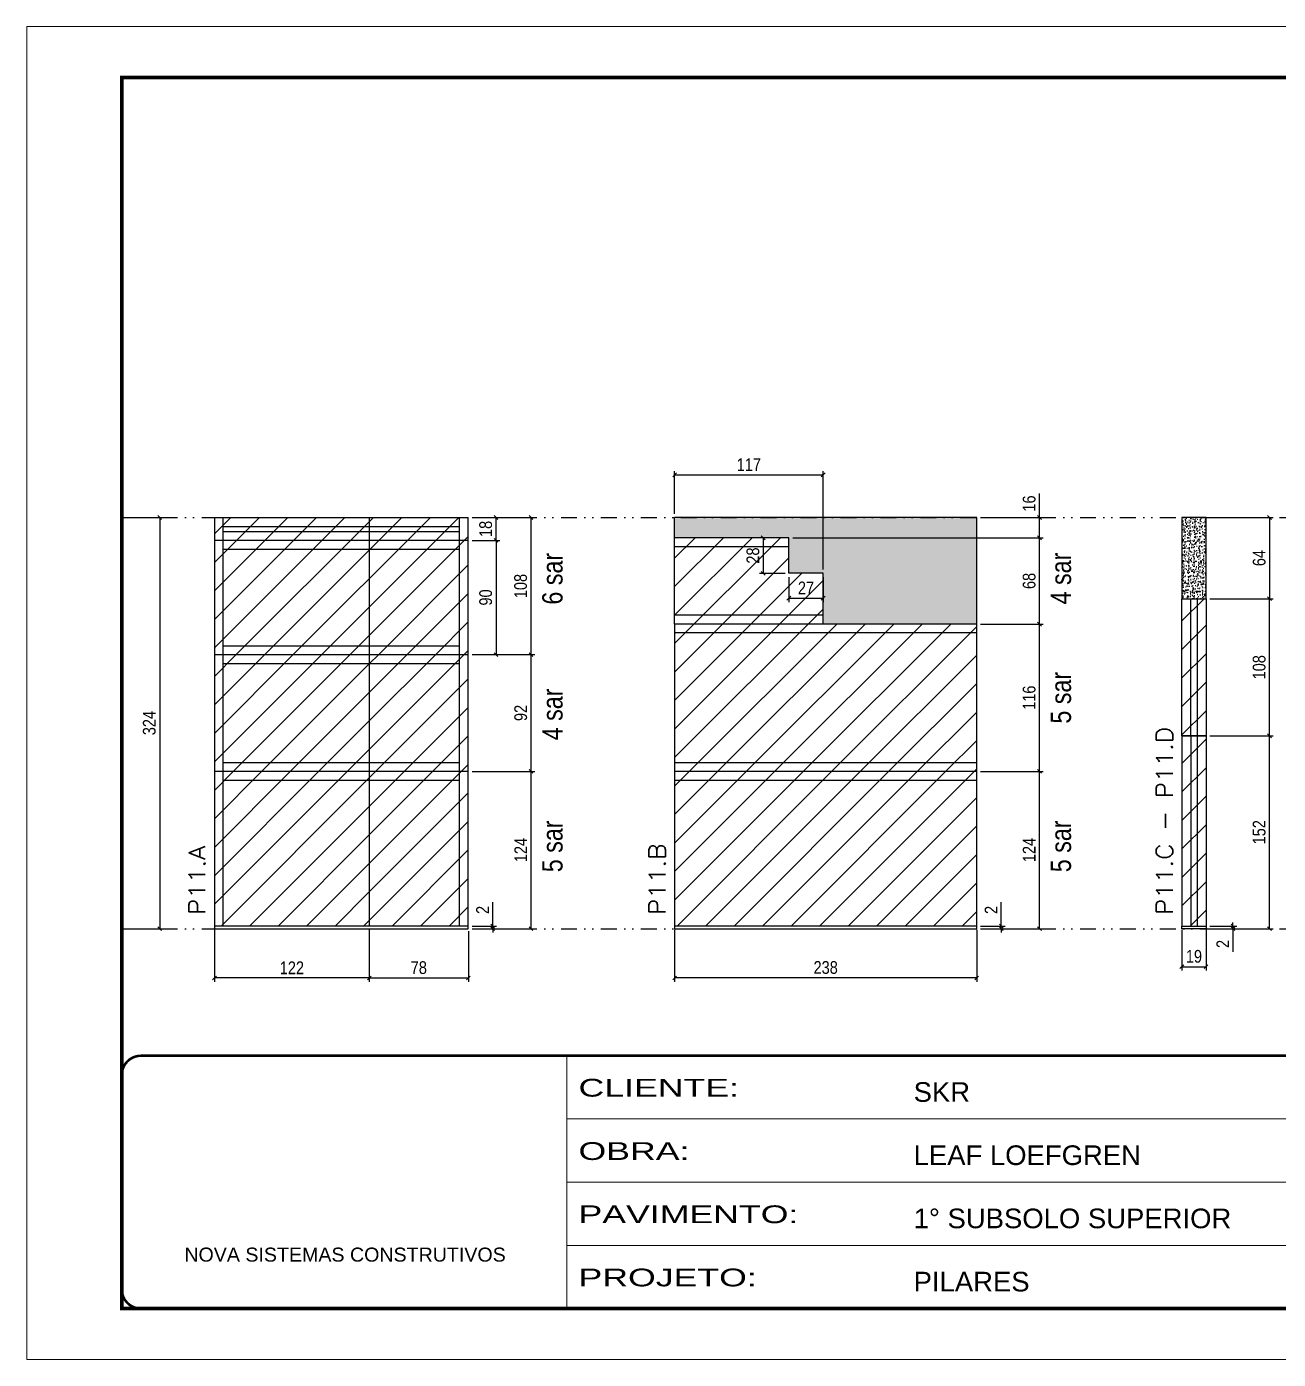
# Model space of a CAD drawing. Extents: x 14400 to 27878, y -21631 to 6985.
# Drawn here: x 19168 to 20154, y -7848 to -6798 of the extents above; entities that cross this region are included whole.
import ezdxf

# ---------------------------------------------------------------- set-up
doc = ezdxf.new("R2010")
doc.units = 0
for name, pattern in [('CONTINUO', [0]), ('DASHED', [0.75, 0.5, -0.25]), ('DIVIDE2', [0.625, 0.25, -0.125, 0, -0.125, 0, -0.125])]:
    doc.linetypes.add(name, pattern=pattern)
for name, color, linetype in [('COTA', 241, 'Continuous'), ('NOMENCLATURA', 7, 'Continuous'), ('Nível', 160, 'Continuous'), ('Painéis', 200, 'Continuous'), ('SARR_2.2x7', 40, 'Continuous')]:
    doc.layers.add(name, color=color, linetype=linetype)
for name, color, linetype, lineweight in [('Folhas', 255, 'Continuous', 9), ('Hachura', 251, 'Continuous', 9), ('SARRAFO DE PRESSAO', 251, 'DASHED', 9), ('Texto Seção', 7, 'Continuous', 15)]:
    doc.layers.add(name, color=color, linetype=linetype, lineweight=lineweight)
doc.styles.add('ARIAL', font='arial.ttf')
doc.styles.add('ARIAL_NARROW', font='ARIALN.TTF', dxfattribs={"height": 0.2})
doc.styles.add('COTA TECNICA', font='techl___.ttf', dxfattribs={"height": 10})
doc.styles.add('COTA TECNICA-50', font='techl___.ttf', dxfattribs={"height": 10})
doc.styles.add('REGUA-120', font='ROMANS.shx', dxfattribs={"height": 15})
doc.styles.add('Tecnologia', font='')
doc.styles.get('Tecnologia').set_extended_font_data('Forgotten Futurist')
doc.dimstyles.new('COTA PAINEL-50', dxfattribs={"dimtxt": 10, "dimasz": 3, "dimexe": 3, "dimexo": 3, "dimgap": 3, "dimtad": 1, "dimdec": 1, "dimzin": 12, "dimdsep": 46, "dimtxsty": 'COTA TECNICA-50', "dimblk1": 'OBLIQUE', "dimblk2": 'OBLIQUE', "dimsah": 1, "dimcen": 0.9, "dimclrd": 4, "dimclre": 4, "dimclrt": 240, "dimadec": 1, "dimazin": 3, "dimtfac": 1, "dimtdec": 1, "dimtmove": 0, "dimatfit": 3, "dimfxl": 1, "dimtolj": 1, "dimtzin": 12, "dimarcsym": 0})
doc.dimstyles.new('PAINEL', dxfattribs={"dimtxt": 10, "dimasz": 3, "dimexe": 3, "dimexo": 3, "dimgap": 3, "dimtad": 1, "dimdec": 1, "dimzin": 12, "dimdsep": 46, "dimtxsty": 'COTA TECNICA', "dimblk1": 'OBLIQUE', "dimblk2": 'OBLIQUE', "dimsah": 1, "dimcen": 0.9, "dimclrd": 4, "dimclre": 4, "dimclrt": 240, "dimadec": 1, "dimazin": 3, "dimtfac": 1, "dimtdec": 1, "dimtmove": 0, "dimatfit": 3, "dimfxl": 1, "dimtolj": 1, "dimtzin": 12, "dimarcsym": 0})

# ---------------------------------------------------------------- blocks, each defined once
blk = doc.blocks.new('9999999999')
at = {"color": 30, "linetype": 'CONTINUO'}
for p, q in [((98564.6, 34230.2), (98564.6, 34429.4)), ((98564.6, 34379.6), (99584, 34379.6)), ((98564.6, 34329.8), (99488, 34329.8)), ((98564.6, 34280), (99488, 34280))]:
    blk.add_line(p, q, dxfattribs=at)
at = {"color": 30, "linetype": 'CONTINUO', "const_width": 2}
blk.add_lwpolyline([(99584, 34230.2), (99584, 34414.4, 0.414214), (99569, 34429.4), (98229, 34429.4, 0.414214), (98214, 34414.4), (98214, 34245.2, 0.414214), (98229, 34230.2), (99584, 34230.2)], format="xyb", dxfattribs=at)
at = {"layer": 'Folhas'}
blk.add_lwpolyline([(98139, 34190.2), (99624, 34190.2), (99624, 35240.2), (98139, 35240.2)], close=True, dxfattribs=at)
at = {"layer": 'Folhas', "color": 30, "const_width": 3}
blk.add_lwpolyline([(98214, 34230.2), (99584, 34230.2), (99584, 35200.2), (98214, 35200.2)], close=True, dxfattribs=at)
at = {"color": 7, "linetype": 'Continuous', "ltscale": 5, "style": 'ARIAL'}
for s, height, p in [('SKR', 15.48, (98837.7, 34393.1)), ('LEAF LOEFGREN', 15.483, (98837.7, 34343.3)), ('1° SUBSOLO SUPERIOR', 15.483, (98837.7, 34293.5)), ('NOVA SISTEMAS CONSTRUTIVOS', 11.059, (98263.2, 34267.2)), ('PILARES', 15.48, (98837.7, 34243.7))]:
    blk.add_text(s, height=height, dxfattribs=at).set_placement(p)
at = {"layer": 'Folhas', "color": 7, "style": 'Tecnologia', "width": 1.5}
for s, p in [('CLIENTE:', (98573.7, 34397.2)), ('OBRA:', (98573.7, 34347.3)), ('PAVIMENTO:', (98573.7, 34297.5)), ('PROJETO:', (98573.7, 34247.7))]:
    blk.add_text(s, height=14, dxfattribs=at).set_placement(p)
blk = doc.blocks.new('_Oblique')
at = {"color": 0, "linetype": 'ByBlock', "lineweight": -2}
blk.add_line((-0.5, -0.5), (0.5, 0.5), dxfattribs=at)
blk = doc.blocks.new('*D1597')
at = {"layer": 'COTA', "color": 4, "lineweight": -2, "transparency": 16777216}
for p, q in [((19316.4, -7509.9), (19316.4, -7550.7)), ((19438.4, -7509.9), (19438.4, -7550.7)), ((19438.4, -7547.7), (19316.4, -7547.7))]:
    blk.add_line(p, q, dxfattribs=at)
at = {"layer": 'Defpoints', "color": 0, "transparency": 16777216}
for p in [(19316.4, -7506.9), (19438.4, -7506.9), (19316.4, -7547.7)]:
    blk.add_point(p, dxfattribs=at)
at = {"layer": 'COTA', "color": 4, "lineweight": -2, "transparency": 16777216, "xscale": 3, "yscale": 3, "zscale": 3, "rotation": 180}
blk.add_blockref('_Oblique', (19316.4, -7547.7), dxfattribs=at)
at = {"layer": 'COTA', "color": 4, "lineweight": -2, "transparency": 16777216, "xscale": 3, "yscale": 3, "zscale": 3}
blk.add_blockref('_Oblique', (19438.4, -7547.7), dxfattribs=at)
at = {"layer": 'COTA', "color": 240, "transparency": 16777216, "insert": (19377.4, -7539.7), "char_height": 10, "attachment_point": 5, "style": 'COTA TECNICA'}
blk.add_mtext('\\A1;122', dxfattribs=at)
blk = doc.blocks.new('*D1598')
at = {"layer": 'COTA', "color": 4, "lineweight": -2, "transparency": 16777216}
for p, q in [((19535.6, -7506.9), (19535.6, -7488.1)), ((19519.4, -7506.9), (19538.6, -7506.9)), ((19535.6, -7508.9), (19535.6, -7506.9)), ((19519.4, -7508.9), (19538.6, -7508.9)), ((19535.6, -7508.9), (19535.6, -7511.9))]:
    blk.add_line(p, q, dxfattribs=at)
at = {"layer": 'Defpoints', "color": 0, "transparency": 16777216}
for p in [(19516.4, -7506.9), (19516.4, -7508.9), (19535.6, -7508.9)]:
    blk.add_point(p, dxfattribs=at)
at = {"layer": 'COTA', "color": 4, "lineweight": -2, "transparency": 16777216, "xscale": 3, "yscale": 3, "zscale": 3}
for p, rotation in [((19535.6, -7506.9), 270), ((19535.6, -7508.9), 90)]:
    blk.add_blockref('_Oblique', p, dxfattribs=dict(at, rotation=rotation))
at = {"layer": 'COTA', "color": 240, "transparency": 16777216, "insert": (19527.6, -7494.1), "char_height": 10, "attachment_point": 5, "rotation": 90, "style": 'COTA TECNICA-50'}
blk.add_mtext('\\A1;2', dxfattribs=at)
blk = doc.blocks.new('*D1599')
at = {"layer": 'COTA', "color": 4, "lineweight": -2, "transparency": 16777216}
for p, q in [((19519.4, -7292.9), (19568.8, -7292.9)), ((19565.8, -7384.9), (19565.8, -7292.9)), ((19519.4, -7384.9), (19568.8, -7384.9))]:
    blk.add_line(p, q, dxfattribs=at)
at = {"layer": 'Defpoints', "color": 0, "transparency": 16777216}
for p in [(19516.4, -7292.9), (19565.8, -7292.9), (19516.4, -7384.9)]:
    blk.add_point(p, dxfattribs=at)
at = {"layer": 'COTA', "color": 4, "lineweight": -2, "transparency": 16777216, "xscale": 3, "yscale": 3, "zscale": 3}
for p, rotation in [((19565.8, -7292.9), 90), ((19565.8, -7384.9), 270)]:
    blk.add_blockref('_Oblique', p, dxfattribs=dict(at, rotation=rotation))
at = {"layer": 'COTA', "color": 240, "transparency": 16777216, "insert": (19557.7, -7338.9), "char_height": 10, "attachment_point": 5, "rotation": 90, "style": 'COTA TECNICA-50'}
blk.add_mtext('\\A1;92', dxfattribs=at)
blk = doc.blocks.new('*D1600')
at = {"layer": 'COTA', "color": 4, "linetype": 'ByBlock', "lineweight": -2, "transparency": 16777216}
for p, q in [((19519.4, -7384.9), (19568.8, -7384.9)), ((19565.8, -7508.9), (19565.8, -7384.9)), ((19519.4, -7508.9), (19568.8, -7508.9))]:
    blk.add_line(p, q, dxfattribs=at)
at = {"layer": 'Defpoints', "color": 0, "linetype": 'ByBlock', "transparency": 16777216}
for p in [(19516.4, -7384.9), (19565.8, -7384.9), (19516.4, -7508.9)]:
    blk.add_point(p, dxfattribs=at)
at = {"layer": 'COTA', "color": 4, "linetype": 'ByBlock', "lineweight": -2, "transparency": 16777216, "xscale": 3, "yscale": 3, "zscale": 3}
for p, rotation in [((19565.8, -7384.9), 90), ((19565.8, -7508.9), 270)]:
    blk.add_blockref('_Oblique', p, dxfattribs=dict(at, rotation=rotation))
at = {"layer": 'COTA', "color": 240, "linetype": 'ByBlock', "transparency": 16777216, "insert": (19557.7, -7446.9), "char_height": 10, "attachment_point": 5, "rotation": 90, "style": 'COTA TECNICA'}
blk.add_mtext('\\A1;124', dxfattribs=at)
blk = doc.blocks.new('*D1601')
at = {"layer": 'COTA', "color": 4, "linetype": 'ByBlock', "lineweight": -2, "transparency": 16777216}
for p, q in [((19519.4, -7384.9), (19568.8, -7384.9)), ((19565.8, -7508.9), (19565.8, -7384.9)), ((19519.4, -7508.9), (19568.8, -7508.9))]:
    blk.add_line(p, q, dxfattribs=at)
at = {"layer": 'Defpoints', "color": 0, "linetype": 'ByBlock', "transparency": 16777216}
for p in [(19516.4, -7384.9), (19565.8, -7384.9), (19516.4, -7508.9)]:
    blk.add_point(p, dxfattribs=at)
at = {"layer": 'COTA', "color": 4, "linetype": 'ByBlock', "lineweight": -2, "transparency": 16777216, "xscale": 3, "yscale": 3, "zscale": 3}
for p, rotation in [((19565.8, -7384.9), 90), ((19565.8, -7508.9), 270)]:
    blk.add_blockref('_Oblique', p, dxfattribs=dict(at, rotation=rotation))
at = {"layer": 'COTA', "color": 240, "linetype": 'ByBlock', "transparency": 16777216, "insert": (19557.7, -7446.9), "char_height": 10, "attachment_point": 5, "rotation": 90, "style": 'COTA TECNICA'}
blk.add_mtext('\\A1;124', dxfattribs=at)
blk = doc.blocks.new('*D1602')
at = {"layer": 'COTA', "color": 4, "lineweight": -2, "transparency": 16777216}
for p, q in [((19678.9, -7509.9), (19678.9, -7550.7)), ((19916.9, -7509.9), (19916.9, -7550.7)), ((19916.9, -7547.7), (19678.9, -7547.7))]:
    blk.add_line(p, q, dxfattribs=at)
at = {"layer": 'Defpoints', "color": 0, "transparency": 16777216}
for p in [(19678.9, -7506.9), (19916.9, -7506.9), (19678.9, -7547.7)]:
    blk.add_point(p, dxfattribs=at)
at = {"layer": 'COTA', "color": 4, "lineweight": -2, "transparency": 16777216, "xscale": 3, "yscale": 3, "zscale": 3, "rotation": 180}
blk.add_blockref('_Oblique', (19678.9, -7547.7), dxfattribs=at)
at = {"layer": 'COTA', "color": 4, "lineweight": -2, "transparency": 16777216, "xscale": 3, "yscale": 3, "zscale": 3}
blk.add_blockref('_Oblique', (19916.9, -7547.7), dxfattribs=at)
at = {"layer": 'COTA', "color": 240, "transparency": 16777216, "insert": (19797.9, -7539.5), "char_height": 10, "attachment_point": 5, "style": 'COTA TECNICA'}
blk.add_mtext('\\A1;238', dxfattribs=at)
blk = doc.blocks.new('*D1603')
at = {"layer": 'COTA', "color": 4, "lineweight": -2, "transparency": 16777216}
for p, q in [((19936.2, -7506.9), (19936.2, -7488.1)), ((19919.9, -7506.9), (19939.2, -7506.9)), ((19936.2, -7508.9), (19936.2, -7506.9)), ((19919.9, -7508.9), (19939.2, -7508.9)), ((19936.2, -7508.9), (19936.2, -7511.9))]:
    blk.add_line(p, q, dxfattribs=at)
at = {"layer": 'Defpoints', "color": 0, "transparency": 16777216}
for p in [(19916.9, -7506.9), (19916.9, -7508.9), (19936.2, -7508.9)]:
    blk.add_point(p, dxfattribs=at)
at = {"layer": 'COTA', "color": 4, "lineweight": -2, "transparency": 16777216, "xscale": 3, "yscale": 3, "zscale": 3}
for p, rotation in [((19936.2, -7506.9), 270), ((19936.2, -7508.9), 90)]:
    blk.add_blockref('_Oblique', p, dxfattribs=dict(at, rotation=rotation))
at = {"layer": 'COTA', "color": 240, "transparency": 16777216, "insert": (19928.2, -7494.1), "char_height": 10, "attachment_point": 5, "rotation": 90, "style": 'COTA TECNICA-50'}
blk.add_mtext('\\A1;2', dxfattribs=at)
blk = doc.blocks.new('*D1604')
at = {"layer": 'COTA', "color": 4, "linetype": 'ByBlock', "lineweight": -2, "transparency": 16777216}
for p, q in [((19919.9, -7384.9), (19969.3, -7384.9)), ((19966.3, -7508.9), (19966.3, -7384.9)), ((19919.9, -7508.9), (19969.3, -7508.9))]:
    blk.add_line(p, q, dxfattribs=at)
at = {"layer": 'Defpoints', "color": 0, "linetype": 'ByBlock', "transparency": 16777216}
for p in [(19916.9, -7384.9), (19966.3, -7384.9), (19916.9, -7508.9)]:
    blk.add_point(p, dxfattribs=at)
at = {"layer": 'COTA', "color": 4, "linetype": 'ByBlock', "lineweight": -2, "transparency": 16777216, "xscale": 3, "yscale": 3, "zscale": 3}
for p, rotation in [((19966.3, -7384.9), 90), ((19966.3, -7508.9), 270)]:
    blk.add_blockref('_Oblique', p, dxfattribs=dict(at, rotation=rotation))
at = {"layer": 'COTA', "color": 240, "linetype": 'ByBlock', "transparency": 16777216, "insert": (19958.2, -7446.9), "char_height": 10, "attachment_point": 5, "rotation": 90, "style": 'COTA TECNICA'}
blk.add_mtext('\\A1;124', dxfattribs=at)
blk = doc.blocks.new('*D1605')
at = {"layer": 'COTA', "color": 4, "linetype": 'ByBlock', "lineweight": -2, "transparency": 16777216}
for p, q in [((19919.9, -7384.9), (19969.3, -7384.9)), ((19966.3, -7508.9), (19966.3, -7384.9)), ((19919.9, -7508.9), (19969.3, -7508.9))]:
    blk.add_line(p, q, dxfattribs=at)
at = {"layer": 'Defpoints', "color": 0, "linetype": 'ByBlock', "transparency": 16777216}
for p in [(19916.9, -7384.9), (19966.3, -7384.9), (19916.9, -7508.9)]:
    blk.add_point(p, dxfattribs=at)
at = {"layer": 'COTA', "color": 4, "linetype": 'ByBlock', "lineweight": -2, "transparency": 16777216, "xscale": 3, "yscale": 3, "zscale": 3}
for p, rotation in [((19966.3, -7384.9), 90), ((19966.3, -7508.9), 270)]:
    blk.add_blockref('_Oblique', p, dxfattribs=dict(at, rotation=rotation))
at = {"layer": 'COTA', "color": 240, "linetype": 'ByBlock', "transparency": 16777216, "insert": (19958.2, -7446.9), "char_height": 10, "attachment_point": 5, "rotation": 90, "style": 'COTA TECNICA'}
blk.add_mtext('\\A1;124', dxfattribs=at)
blk = doc.blocks.new('*D1606')
at = {"layer": 'COTA', "color": 4, "lineweight": -2, "transparency": 16777216}
for p, q in [((20078.5, -7509.9), (20078.5, -7541.8)), ((20097.5, -7509.9), (20097.5, -7541.8)), ((20078.5, -7538.8), (20097.5, -7538.8))]:
    blk.add_line(p, q, dxfattribs=at)
at = {"layer": 'Defpoints', "color": 0, "transparency": 16777216}
for p in [(20078.5, -7506.9), (20097.5, -7506.9), (20097.5, -7538.8)]:
    blk.add_point(p, dxfattribs=at)
at = {"layer": 'COTA', "color": 4, "lineweight": -2, "transparency": 16777216, "xscale": 3, "yscale": 3, "zscale": 3, "rotation": 180}
blk.add_blockref('_Oblique', (20078.5, -7538.8), dxfattribs=at)
at = {"layer": 'COTA', "color": 4, "lineweight": -2, "transparency": 16777216, "xscale": 3, "yscale": 3, "zscale": 3}
blk.add_blockref('_Oblique', (20097.5, -7538.8), dxfattribs=at)
at = {"layer": 'COTA', "color": 240, "transparency": 16777216, "insert": (20088, -7530.7), "char_height": 10, "attachment_point": 5, "style": 'COTA TECNICA'}
blk.add_mtext('\\A1;19', dxfattribs=at)
blk = doc.blocks.new('*D1607')
at = {"layer": 'COTA', "color": 4, "lineweight": -2, "transparency": 16777216}
for p, q in [((20100.5, -7506.9), (20121.7, -7506.9)), ((20118.7, -7506.9), (20118.7, -7503.9)), ((20118.7, -7506.9), (20118.7, -7508.9)), ((20100.5, -7508.9), (20121.7, -7508.9)), ((20118.7, -7508.9), (20118.7, -7527))]:
    blk.add_line(p, q, dxfattribs=at)
at = {"layer": 'Defpoints', "color": 0, "transparency": 16777216}
for p in [(20097.5, -7506.9), (20118.7, -7506.9), (20097.5, -7508.9)]:
    blk.add_point(p, dxfattribs=at)
at = {"layer": 'COTA', "color": 4, "lineweight": -2, "transparency": 16777216, "xscale": 3, "yscale": 3, "zscale": 3}
for p, rotation in [((20118.7, -7506.9), 270), ((20118.7, -7508.9), 90)]:
    blk.add_blockref('_Oblique', p, dxfattribs=dict(at, rotation=rotation))
at = {"layer": 'COTA', "color": 240, "transparency": 16777216, "insert": (20110.7, -7520.9), "char_height": 10, "attachment_point": 5, "rotation": 90, "style": 'COTA TECNICA-50'}
blk.add_mtext('\\A1;2', dxfattribs=at)
blk = doc.blocks.new('*D1608')
at = {"layer": 'COTA', "color": 4, "linetype": 'ByBlock', "lineweight": -2, "transparency": 16777216}
for p, q in [((20100.5, -7184.9), (20150.5, -7184.9)), ((20147.5, -7184.9), (20147.5, -7248.9)), ((20100.5, -7248.9), (20150.5, -7248.9))]:
    blk.add_line(p, q, dxfattribs=at)
at = {"layer": 'Defpoints', "color": 0, "linetype": 'ByBlock', "transparency": 16777216}
for p in [(20097.5, -7184.9), (20097.5, -7248.9), (20147.5, -7248.9)]:
    blk.add_point(p, dxfattribs=at)
at = {"layer": 'COTA', "color": 4, "linetype": 'ByBlock', "lineweight": -2, "transparency": 16777216, "xscale": 3, "yscale": 3, "zscale": 3}
for p, rotation in [((20147.5, -7184.9), 90), ((20147.5, -7248.9), 270)]:
    blk.add_blockref('_Oblique', p, dxfattribs=dict(at, rotation=rotation))
at = {"layer": 'COTA', "color": 240, "linetype": 'ByBlock', "transparency": 16777216, "insert": (20139.4, -7216.9), "char_height": 10, "attachment_point": 5, "rotation": 90, "style": 'COTA TECNICA'}
blk.add_mtext('\\A1;64', dxfattribs=at)
blk = doc.blocks.new('*D1609')
at = {"layer": 'COTA', "color": 4, "lineweight": -2, "transparency": 16777216}
for p, q in [((20100.5, -7356.9), (20150.5, -7356.9)), ((20147.5, -7508.9), (20147.5, -7356.9)), ((20100.5, -7508.9), (20150.5, -7508.9))]:
    blk.add_line(p, q, dxfattribs=at)
at = {"layer": 'Defpoints', "color": 0, "transparency": 16777216}
for p in [(20097.5, -7356.9), (20147.5, -7356.9), (20097.5, -7508.9)]:
    blk.add_point(p, dxfattribs=at)
at = {"layer": 'COTA', "color": 4, "lineweight": -2, "transparency": 16777216, "xscale": 3, "yscale": 3, "zscale": 3}
for p, rotation in [((20147.5, -7356.9), 90), ((20147.5, -7508.9), 270)]:
    blk.add_blockref('_Oblique', p, dxfattribs=dict(at, rotation=rotation))
at = {"layer": 'COTA', "color": 240, "transparency": 16777216, "insert": (20139.4, -7432.9), "char_height": 10, "attachment_point": 5, "rotation": 90, "style": 'COTA TECNICA-50'}
blk.add_mtext('\\A1;152', dxfattribs=at)
blk = doc.blocks.new('*D1610')
at = {"layer": 'COTA', "color": 4, "lineweight": -2, "transparency": 16777216}
for p, q in [((19438.4, -7509.9), (19438.4, -7550.7)), ((19516.4, -7510.9), (19516.4, -7550.7)), ((19438.4, -7547.7), (19516.4, -7547.7))]:
    blk.add_line(p, q, dxfattribs=at)
at = {"layer": 'Defpoints', "color": 0, "transparency": 16777216}
for p in [(19438.4, -7506.9), (19516.4, -7507.9), (19516.4, -7547.7)]:
    blk.add_point(p, dxfattribs=at)
at = {"layer": 'COTA', "color": 4, "lineweight": -2, "transparency": 16777216, "xscale": 3, "yscale": 3, "zscale": 3, "rotation": 180}
blk.add_blockref('_Oblique', (19438.4, -7547.7), dxfattribs=at)
at = {"layer": 'COTA', "color": 4, "lineweight": -2, "transparency": 16777216, "xscale": 3, "yscale": 3, "zscale": 3}
blk.add_blockref('_Oblique', (19516.4, -7547.7), dxfattribs=at)
at = {"layer": 'COTA', "color": 240, "transparency": 16777216, "insert": (19477.4, -7539.6), "char_height": 10, "attachment_point": 5, "style": 'COTA TECNICA'}
blk.add_mtext('\\A1;78', dxfattribs=at)
blk = doc.blocks.new('*D1619')
at = {"layer": 'COTA', "color": 4, "lineweight": -2, "transparency": 16777216}
for p, q in [((19919.9, -7268.9), (19969.3, -7268.9)), ((19966.3, -7384.9), (19966.3, -7268.9)), ((19919.9, -7384.9), (19969.3, -7384.9))]:
    blk.add_line(p, q, dxfattribs=at)
at = {"layer": 'Defpoints', "color": 0, "transparency": 16777216}
for p in [(19916.9, -7268.9), (19966.3, -7268.9), (19916.9, -7384.9)]:
    blk.add_point(p, dxfattribs=at)
at = {"layer": 'COTA', "color": 4, "lineweight": -2, "transparency": 16777216, "xscale": 3, "yscale": 3, "zscale": 3}
for p, rotation in [((19966.3, -7268.9), 90), ((19966.3, -7384.9), 270)]:
    blk.add_blockref('_Oblique', p, dxfattribs=dict(at, rotation=rotation))
at = {"layer": 'COTA', "color": 240, "transparency": 16777216, "insert": (19958.2, -7326.9), "char_height": 10, "attachment_point": 5, "rotation": 90, "style": 'COTA TECNICA'}
blk.add_mtext('\\A1;116', dxfattribs=at)
blk = doc.blocks.new('*D1649')
at = {"layer": 'COTA', "color": 4, "lineweight": -2, "transparency": 16777216}
for p, q in [((19246.5, -7184.9), (19276.3, -7184.9)), ((19273.3, -7184.9), (19273.3, -7508.9)), ((19246.5, -7508.9), (19276.3, -7508.9))]:
    blk.add_line(p, q, dxfattribs=at)
at = {"layer": 'Defpoints', "color": 0, "transparency": 16777216}
for p in [(19243.5, -7184.9), (19243.5, -7508.9), (19273.3, -7508.9)]:
    blk.add_point(p, dxfattribs=at)
at = {"layer": 'COTA', "color": 4, "lineweight": -2, "transparency": 16777216, "xscale": 3, "yscale": 3, "zscale": 3}
for p, rotation in [((19273.3, -7184.9), 90), ((19273.3, -7508.9), 270)]:
    blk.add_blockref('_Oblique', p, dxfattribs=dict(at, rotation=rotation))
at = {"layer": 'COTA', "color": 240, "transparency": 16777216, "insert": (19265.1, -7346.9), "char_height": 10, "attachment_point": 5, "rotation": 90, "style": 'COTA TECNICA'}
blk.add_mtext('\\A1;324', dxfattribs=at)
blk = doc.blocks.new('*D1650')
at = {"layer": 'COTA', "color": 4, "lineweight": -2, "transparency": 16777216}
for p, q in [((19519.4, -7184.9), (19568.8, -7184.9)), ((19565.8, -7292.9), (19565.8, -7184.9)), ((19519.4, -7292.9), (19568.8, -7292.9))]:
    blk.add_line(p, q, dxfattribs=at)
at = {"layer": 'Defpoints', "color": 0, "transparency": 16777216}
for p in [(19516.4, -7184.9), (19565.8, -7184.9), (19516.4, -7292.9)]:
    blk.add_point(p, dxfattribs=at)
at = {"layer": 'COTA', "color": 4, "lineweight": -2, "transparency": 16777216, "xscale": 3, "yscale": 3, "zscale": 3}
for p, rotation in [((19565.8, -7184.9), 90), ((19565.8, -7292.9), 270)]:
    blk.add_blockref('_Oblique', p, dxfattribs=dict(at, rotation=rotation))
at = {"layer": 'COTA', "color": 240, "transparency": 16777216, "insert": (19557.6, -7238.9), "char_height": 10, "attachment_point": 5, "rotation": 90, "style": 'COTA TECNICA'}
blk.add_mtext('\\A1;108', dxfattribs=at)
blk = doc.blocks.new('*D1651')
at = {"layer": 'COTA', "color": 4, "lineweight": -2, "transparency": 16777216}
for p, q in [((19519.4, -7202.9), (19541.2, -7202.9)), ((19538.2, -7202.9), (19538.2, -7292.9)), ((19519.4, -7292.9), (19541.2, -7292.9))]:
    blk.add_line(p, q, dxfattribs=at)
at = {"layer": 'Defpoints', "color": 0, "transparency": 16777216}
for p in [(19516.4, -7202.9), (19516.4, -7292.9), (19538.2, -7292.9)]:
    blk.add_point(p, dxfattribs=at)
at = {"layer": 'COTA', "color": 4, "lineweight": -2, "transparency": 16777216, "xscale": 3, "yscale": 3, "zscale": 3}
for p, rotation in [((19538.2, -7202.9), 90), ((19538.2, -7292.9), 270)]:
    blk.add_blockref('_Oblique', p, dxfattribs=dict(at, rotation=rotation))
at = {"layer": 'COTA', "color": 240, "transparency": 16777216, "insert": (19530.1, -7247.9), "char_height": 10, "attachment_point": 5, "rotation": 90, "style": 'COTA TECNICA'}
blk.add_mtext('\\A1;90', dxfattribs=at)
blk = doc.blocks.new('*D1652')
at = {"layer": 'COTA', "color": 4, "lineweight": -2, "transparency": 16777216}
for p, q in [((19519.4, -7184.9), (19541.2, -7184.9)), ((19538.2, -7202.9), (19538.2, -7184.9)), ((19519.4, -7202.9), (19541.2, -7202.9))]:
    blk.add_line(p, q, dxfattribs=at)
at = {"layer": 'Defpoints', "color": 0, "transparency": 16777216}
for p in [(19516.4, -7184.9), (19538.2, -7184.9), (19516.4, -7202.9)]:
    blk.add_point(p, dxfattribs=at)
at = {"layer": 'COTA', "color": 4, "lineweight": -2, "transparency": 16777216, "xscale": 3, "yscale": 3, "zscale": 3}
for p, rotation in [((19538.2, -7184.9), 90), ((19538.2, -7202.9), 270)]:
    blk.add_blockref('_Oblique', p, dxfattribs=dict(at, rotation=rotation))
at = {"layer": 'COTA', "color": 240, "transparency": 16777216, "insert": (19530.1, -7193.9), "char_height": 10, "attachment_point": 5, "rotation": 90, "style": 'COTA TECNICA'}
blk.add_mtext('\\A1;18', dxfattribs=at)
blk = doc.blocks.new('*D1653')
at = {"layer": 'COTA', "color": 4, "lineweight": -2, "transparency": 16777216}
for p, q in [((20100.5, -7248.9), (20150.5, -7248.9)), ((20147.5, -7356.9), (20147.5, -7248.9)), ((20100.5, -7356.9), (20150.5, -7356.9))]:
    blk.add_line(p, q, dxfattribs=at)
at = {"layer": 'Defpoints', "color": 0, "transparency": 16777216}
for p in [(20097.5, -7248.9), (20147.5, -7248.9), (20097.5, -7356.9)]:
    blk.add_point(p, dxfattribs=at)
at = {"layer": 'COTA', "color": 4, "lineweight": -2, "transparency": 16777216, "xscale": 3, "yscale": 3, "zscale": 3}
for p, rotation in [((20147.5, -7248.9), 90), ((20147.5, -7356.9), 270)]:
    blk.add_blockref('_Oblique', p, dxfattribs=dict(at, rotation=rotation))
at = {"layer": 'COTA', "color": 240, "transparency": 16777216, "insert": (20139.4, -7302.9), "char_height": 10, "attachment_point": 5, "rotation": 90, "style": 'COTA TECNICA'}
blk.add_mtext('\\A1;108', dxfattribs=at)
blk = doc.blocks.new('*D1654')
at = {"layer": 'COTA', "color": 4, "lineweight": -2, "transparency": 16777216}
for p, q in [((19771.9, -7200.9), (19969.3, -7200.9)), ((19966.3, -7268.9), (19966.3, -7200.9)), ((19919.9, -7268.9), (19969.3, -7268.9))]:
    blk.add_line(p, q, dxfattribs=at)
at = {"layer": 'Defpoints', "color": 0, "transparency": 16777216}
for p in [(19768.9, -7200.9), (19966.3, -7200.9), (19916.9, -7268.9)]:
    blk.add_point(p, dxfattribs=at)
at = {"layer": 'COTA', "color": 4, "lineweight": -2, "transparency": 16777216, "xscale": 3, "yscale": 3, "zscale": 3}
for p, rotation in [((19966.3, -7200.9), 90), ((19966.3, -7268.9), 270)]:
    blk.add_blockref('_Oblique', p, dxfattribs=dict(at, rotation=rotation))
at = {"layer": 'COTA', "color": 240, "transparency": 16777216, "insert": (19958.2, -7234.9), "char_height": 10, "attachment_point": 5, "rotation": 90, "style": 'COTA TECNICA'}
blk.add_mtext('\\A1;68', dxfattribs=at)
blk = doc.blocks.new('*D2636')
at = {"layer": 'COTA', "color": 4, "lineweight": -2, "transparency": 16777216}
for p, q in [((19966.3, -7184.9), (19966.3, -7165.9)), ((19919.9, -7184.9), (19969.3, -7184.9)), ((19966.3, -7200.9), (19966.3, -7184.9)), ((19771.9, -7200.9), (19969.3, -7200.9))]:
    blk.add_line(p, q, dxfattribs=at)
at = {"layer": 'Defpoints', "color": 0, "transparency": 16777216}
for p in [(19916.9, -7184.9), (19966.3, -7184.9), (19768.9, -7200.9)]:
    blk.add_point(p, dxfattribs=at)
at = {"layer": 'COTA', "color": 4, "lineweight": -2, "transparency": 16777216, "xscale": 3, "yscale": 3, "zscale": 3}
for p, rotation in [((19966.3, -7184.9), 90), ((19966.3, -7200.9), 270)]:
    blk.add_blockref('_Oblique', p, dxfattribs=dict(at, rotation=rotation))
at = {"layer": 'COTA', "color": 240, "transparency": 16777216, "insert": (19958.2, -7173.9), "char_height": 10, "attachment_point": 5, "rotation": 90, "style": 'COTA TECNICA'}
blk.add_mtext('\\A1;16', dxfattribs=at)
blk = doc.blocks.new('*D2637')
at = {"layer": 'COTA', "color": 4, "lineweight": -2, "transparency": 16777216}
for p, q in [((19765.9, -7200.9), (19745.7, -7200.9)), ((19748.7, -7200.9), (19748.7, -7228.9)), ((19765.9, -7228.9), (19745.7, -7228.9))]:
    blk.add_line(p, q, dxfattribs=at)
at = {"layer": 'Defpoints', "color": 0, "transparency": 16777216}
for p in [(19768.9, -7200.9), (19748.7, -7228.9), (19768.9, -7228.9)]:
    blk.add_point(p, dxfattribs=at)
at = {"layer": 'COTA', "color": 4, "lineweight": -2, "transparency": 16777216, "xscale": 3, "yscale": 3, "zscale": 3}
for p, rotation in [((19748.7, -7200.9), 90), ((19748.7, -7228.9), 270)]:
    blk.add_blockref('_Oblique', p, dxfattribs=dict(at, rotation=rotation))
at = {"layer": 'COTA', "color": 240, "transparency": 16777216, "insert": (19740.6, -7214.9), "char_height": 10, "attachment_point": 5, "rotation": 90, "style": 'COTA TECNICA'}
blk.add_mtext('\\A1;28', dxfattribs=at)
blk = doc.blocks.new('*D2638')
at = {"layer": 'COTA', "color": 4, "lineweight": -2, "transparency": 16777216}
for p, q in [((19768.9, -7231.9), (19768.9, -7251.5)), ((19795.9, -7231.9), (19795.9, -7251.5)), ((19768.9, -7248.5), (19795.9, -7248.5))]:
    blk.add_line(p, q, dxfattribs=at)
at = {"layer": 'Defpoints', "color": 0, "transparency": 16777216}
for p in [(19768.9, -7228.9), (19795.9, -7228.9), (19795.9, -7248.5)]:
    blk.add_point(p, dxfattribs=at)
at = {"layer": 'COTA', "color": 4, "lineweight": -2, "transparency": 16777216, "xscale": 3, "yscale": 3, "zscale": 3, "rotation": 180}
blk.add_blockref('_Oblique', (19768.9, -7248.5), dxfattribs=at)
at = {"layer": 'COTA', "color": 4, "lineweight": -2, "transparency": 16777216, "xscale": 3, "yscale": 3, "zscale": 3}
blk.add_blockref('_Oblique', (19795.9, -7248.5), dxfattribs=at)
at = {"layer": 'COTA', "color": 240, "transparency": 16777216, "insert": (19782.4, -7240.4), "char_height": 10, "attachment_point": 5, "style": 'COTA TECNICA'}
blk.add_mtext('\\A1;27', dxfattribs=at)
blk = doc.blocks.new('*D2639')
at = {"layer": 'COTA', "color": 4, "lineweight": -2, "transparency": 16777216}
for p, q in [((19678.9, -7181.9), (19678.9, -7148.3)), ((19795.9, -7225.9), (19795.9, -7148.3)), ((19678.9, -7151.3), (19795.9, -7151.3))]:
    blk.add_line(p, q, dxfattribs=at)
at = {"layer": 'Defpoints', "color": 0, "transparency": 16777216}
for p in [(19795.9, -7151.3), (19678.9, -7184.9), (19795.9, -7228.9)]:
    blk.add_point(p, dxfattribs=at)
at = {"layer": 'COTA', "color": 4, "lineweight": -2, "transparency": 16777216, "xscale": 3, "yscale": 3, "zscale": 3, "rotation": 180}
blk.add_blockref('_Oblique', (19678.9, -7151.3), dxfattribs=at)
at = {"layer": 'COTA', "color": 4, "lineweight": -2, "transparency": 16777216, "xscale": 3, "yscale": 3, "zscale": 3}
blk.add_blockref('_Oblique', (19795.9, -7151.3), dxfattribs=at)
at = {"layer": 'COTA', "color": 240, "transparency": 16777216, "insert": (19737.4, -7143.2), "char_height": 10, "attachment_point": 5, "style": 'COTA TECNICA'}
blk.add_mtext('\\A1;117', dxfattribs=at)

msp = doc.modelspace()

# ---------------------------------------------------------------- hatches: boundary and pattern name
at = {"layer": 'COTA'}
h = msp.add_hatch(dxfattribs=at)
h.set_pattern_fill('AR-CONC', color=256, scale=0.03)
h.set_pattern_definition([(50, (-27, 0), (5.4655401, -0.4781726), [0.5715, -6.2865]), (355, (-27, 0), (-1.0573026, 5.7317054), [0.4572, -5.0292175]), (100.451445, (-26.5445, -0.04), (4.4082374, 5.2535326), [0.4857003, -5.3427073]), (46.1842, (-27, 1.524), (8.1323712, -1.2612698), [0.85725, -9.42975]), (96.635558, (-26.322, 1.419), (7.122124, 7.4227837), [0.7285507, -8.0140682]), (351.18415, (-27, 1.524), (7.122124, 7.4227837), [0.685799, -7.543792]), (21, (-26.238, 1.143), (4.5484317, -3.0679559), [0.5715, -6.2865]), (326, (-26.238, 1.143), (1.8540609, 5.525639), [0.4572, -5.0292]), (71.451445, (-25.859, 0.8873), (6.4024926, 2.4576831), [0.4857003, -5.3426981]), (37.5, (-27, 0), (0.0926581, 2.53665117), [0, -4.96824, 0, -5.1054, 0, -5.04825]), (7.5, (-27, 0), (2.00458988, 3.00541724), [0, -2.91084, 0, -4.85394, 0, -1.92405]), (327.5, (-28.6993, 0), (4.06771786, -0.17186232), [0, -1.905, 0, -5.9436, 0, -7.8867]), (317.5, (-29.4613, 0), (4.44387544, 0.76279473), [0, -2.4765, 0, -3.94716, 0, -5.6007])])
h.paths.add_polyline_path([(19678.93, -7184.89), (19678.93, -7200.89), (19768.93, -7200.89), (19768.93, -7228.89), (19795.93, -7228.89), (19795.93, -7268.89), (19916.93, -7268.89), (19916.93, -7184.89)])
h = msp.add_hatch(dxfattribs=at)
h.set_pattern_fill('AR-CONC', color=256, scale=0.03)
h.set_pattern_definition([(50, (4395.6464, -11497.751), (5.4655401, -0.4781726), [0.5715, -6.2865]), (355, (4395.6464, -11497.751), (-1.0573026, 5.7317054), [0.4572, -5.0292175]), (100.451445, (4396.102, -11497.791), (4.4082374, 5.2535326), [0.4857003, -5.3427073]), (46.1842, (4395.6464, -11496.227), (8.1323712, -1.2612698), [0.85725, -9.42975]), (96.63556, (4396.324, -11496.332), (7.122124, 7.4227837), [0.7285507, -8.0140682]), (351.18415, (4395.646, -11496.227), (7.122124, 7.4227837), [0.685799, -7.543792]), (21, (4396.4084, -11496.608), (4.5484317, -3.067956), [0.5715, -6.2865]), (326, (4396.4084, -11496.608), (1.8540609, 5.525639), [0.4572, -5.0292]), (71.451445, (4396.7874, -11496.864), (6.4024926, 2.457683), [0.4857003, -5.3426981]), (37.5, (4395.6464, -11497.751), (0.0926581, 2.53665117), [0, -4.96824, 0, -5.1054, 0, -5.04825]), (7.5, (4395.6464, -11497.751), (2.00458988, 3.00541724), [0, -2.91084, 0, -4.85394, 0, -1.92405]), (327.5, (4393.9471, -11497.751), (4.06771786, -0.17186232), [0, -1.905, 0, -5.9436, 0, -7.8867]), (317.5, (4393.185, -11497.751), (4.44387544, 0.7627947), [0, -2.4765, 0, -3.94716, 0, -5.6007])])
h.paths.add_polyline_path([(20097.51, -7184.89), (20078.51, -7184.89), (20078.51, -7248.91), (20097.51, -7248.91)])
at = {"layer": 'Hachura'}
h = msp.add_hatch(dxfattribs=at)
h.set_pattern_fill('ANSI31', color=256, scale=5)
h.paths.add_polyline_path([(19438.39, -7202.89), (19316.39, -7202.89), (19316.39, -7292.89), (19438.39, -7292.89)])
h.paths.add_polyline_path([(19516.39, -7202.89), (19438.39, -7202.89), (19438.39, -7292.89), (19516.39, -7292.89)])
h.paths.add_polyline_path([(19516.39, -7184.89), (19438.39, -7184.89), (19438.39, -7202.89), (19516.39, -7202.89)])
h.paths.add_polyline_path([(19438.39, -7184.89), (19316.39, -7184.89), (19316.39, -7202.89), (19438.39, -7202.89)])
h.paths.add_polyline_path([(19795.93, -7228.89), (19768.93, -7228.89), (19768.93, -7200.89), (19678.93, -7200.89), (19678.93, -7268.89), (19795.93, -7268.89)])
h.paths.add_polyline_path([(19916.93, -7268.89), (19678.93, -7268.89), (19678.93, -7384.89), (19916.93, -7384.89)])
h.paths.add_polyline_path([(20097.51, -7248.91), (20078.51, -7248.91), (20078.51, -7356.89), (20097.51, -7356.89)])
h.paths.add_polyline_path([(20354.32, -7294.89), (20232.32, -7294.89), (20232.32, -7384.89), (20354.32, -7384.89)])
h.paths.add_polyline_path([(20492.32, -7294.89), (20354.32, -7294.89), (20354.32, -7384.89), (20492.32, -7384.89)])
h.paths.add_polyline_path([(20492.32, -7276.89), (20354.32, -7276.89), (20354.32, -7294.89), (20492.32, -7294.89)])
h.paths.add_polyline_path([(20354.32, -7276.89), (20232.32, -7276.89), (20232.32, -7294.89), (20354.32, -7294.89)])
h = msp.add_hatch(dxfattribs=at)
h.set_pattern_fill('ANSI31', color=256, scale=5)
h.paths.add_polyline_path([(19438.39, -7292.89), (19316.39, -7292.89), (19316.39, -7384.89), (19438.39, -7384.89)])
h = msp.add_hatch(dxfattribs=at)
h.set_pattern_fill('ANSI31', color=256, scale=5)
h.paths.add_polyline_path([(19516.39, -7292.89), (19438.39, -7292.89), (19438.39, -7384.89), (19516.39, -7384.89)])
h = msp.add_hatch(dxfattribs=at)
h.set_pattern_fill('ANSI31', color=256, scale=5)
h.paths.add_polyline_path([(20097.51, -7356.91), (20078.51, -7356.91), (20078.51, -7506.89), (20097.51, -7506.89)])
h = msp.add_hatch(dxfattribs=at)
h.set_pattern_fill('ANSI31', color=256, scale=5)
h.paths.add_polyline_path([(19438.39, -7384.89), (19316.39, -7384.89), (19316.39, -7506.89), (19438.39, -7506.89)])
h = msp.add_hatch(dxfattribs=at)
h.set_pattern_fill('ANSI31', color=256, scale=5)
h.paths.add_polyline_path([(19516.39, -7384.89), (19438.39, -7384.89), (19438.39, -7506.89), (19516.39, -7506.89)])
h = msp.add_hatch(dxfattribs=at)
h.set_pattern_fill('ANSI31', color=256, scale=5)
h.paths.add_polyline_path([(19678.93, -7384.89), (19678.93, -7506.89), (19916.93, -7506.89), (19916.93, -7384.89)])

# ---------------------------------------------------------------- linework, layer by layer
at = {"layer": 'COTA'}
for p, q in [((19916.93, -7184.89), (19678.93, -7184.89)), ((19678.93, -7200.89), (19678.93, -7184.89)), ((19916.93, -7268.89), (19916.93, -7184.89))]:
    msp.add_line(p, q, dxfattribs=at)
at = {"layer": 'COTA', "linetype": 'ByBlock'}
msp.add_lwpolyline([(20078.51, -7248.91), (20097.51, -7248.91), (20097.51, -7184.89), (20078.51, -7184.89)], close=True, dxfattribs=at)
at = {"layer": 'Nível', "color": 4, "linetype": 'DIVIDE2', "ltscale": 50}
for p, q in [((19243.47, -7184.89), (20613.47, -7184.89)), ((19243.47, -7508.89), (20613.47, -7508.89))]:
    msp.add_line(p, q, dxfattribs=at)
at = {"layer": 'Painéis'}
for p, q in [((19316.39, -7184.89), (19316.39, -7506.89)), ((19316.39, -7184.89), (19516.39, -7184.89)), ((19438.39, -7184.89), (19438.39, -7506.89)), ((19516.39, -7506.89), (19516.39, -7184.89)), ((19316.39, -7202.89), (19516.39, -7202.89)), ((19678.93, -7268.89), (19678.93, -7200.89)), ((19768.93, -7200.89), (19678.93, -7200.89)), ((19768.93, -7228.89), (19768.93, -7200.89)), ((19795.93, -7228.89), (19768.93, -7228.89)), ((19795.93, -7268.89), (19795.93, -7228.89)), ((20078.51, -7248.91), (20097.51, -7248.91)), ((20078.51, -7356.89), (20078.51, -7248.91)), ((20097.51, -7248.91), (20097.51, -7356.89)), ((19678.93, -7268.89), (19678.93, -7506.89)), ((19916.93, -7268.89), (19678.93, -7268.89)), ((19916.93, -7506.89), (19916.93, -7268.89)), ((19316.39, -7292.89), (19516.39, -7292.89)), ((20097.51, -7356.89), (20078.51, -7356.89)), ((20078.51, -7356.91), (20078.51, -7506.89)), ((20078.51, -7356.91), (20097.51, -7356.91)), ((20097.51, -7356.91), (20078.51, -7356.91)), ((20097.51, -7356.91), (20097.51, -7506.89)), ((19316.39, -7384.89), (19516.39, -7384.89)), ((19678.93, -7384.89), (19916.93, -7384.89)), ((20078.51, -7506.89), (20097.51, -7506.89)), ((20078.51, -7506.89), (20097.51, -7506.89)), ((20078.51, -7508.89), (20078.51, -7506.89)), ((20097.51, -7506.89), (20097.51, -7508.89)), ((20097.51, -7508.89), (20078.51, -7508.89))]:
    msp.add_line(p, q, dxfattribs=at)
for points in [[(19516.39, -7506.89), (19316.39, -7506.89), (19316.39, -7508.89), (19516.39, -7508.89)], [(19916.93, -7506.89), (19678.93, -7506.89), (19678.93, -7508.89), (19916.93, -7508.89)]]:
    msp.add_lwpolyline(points, close=True, dxfattribs=at)
at = {"layer": 'SARR_2.2x7'}
for p, q in [((19323.39, -7384.89), (19323.39, -7184.89)), ((19323.39, -7191.89), (19438.39, -7191.89)), ((19438.39, -7191.89), (19509.39, -7191.89)), ((19509.39, -7384.89), (19509.39, -7184.89)), ((19323.39, -7195.89), (19438.39, -7195.89)), ((19438.39, -7195.89), (19509.39, -7195.89)), ((19323.39, -7209.89), (19438.39, -7209.89)), ((19438.39, -7209.89), (19509.39, -7209.89)), ((19768.93, -7207.89), (19678.93, -7207.89)), ((20085.51, -7356.89), (20085.51, -7248.91)), ((20090.51, -7248.91), (20090.51, -7356.89)), ((19795.93, -7261.89), (19678.93, -7261.89)), ((19916.93, -7275.89), (19678.93, -7275.89)), ((19323.39, -7285.89), (19438.39, -7285.89)), ((19438.39, -7285.89), (19509.39, -7285.89)), ((19323.39, -7299.89), (19438.39, -7299.89)), ((19438.39, -7299.89), (19509.39, -7299.89)), ((20085.51, -7356.89), (20085.51, -7506.89)), ((20090.51, -7356.89), (20090.51, -7506.89)), ((19323.39, -7377.89), (19438.39, -7377.89)), ((19438.39, -7377.89), (19509.39, -7377.89)), ((19678.93, -7377.89), (19916.93, -7377.89)), ((19323.39, -7506.89), (19323.39, -7384.89)), ((19323.39, -7391.89), (19438.39, -7391.89)), ((19438.39, -7391.89), (19509.39, -7391.89)), ((19509.39, -7506.89), (19509.39, -7384.89)), ((19678.93, -7391.89), (19916.93, -7391.89))]:
    msp.add_line(p, q, dxfattribs=at)

# ---------------------------------------------------------------- block references
at = {"layer": 'SARRAFO DE PRESSAO', "color": 6, "linetype": 'ByBlock'}
msp.add_blockref('9999999999', (-78970.51, -42038.38), dxfattribs=at)

# ---------------------------------------------------------------- texts
at = {"layer": 'NOMENCLATURA', "style": 'ARIAL_NARROW'}
for s, p in [('6 sar', (19590.63, -7253.53)), ('4 sar', (19991.17, -7253.37)), ('5 sar', (19991.17, -7347.29)), ('4 sar', (19590.63, -7360.43)), ('5 sar', (19590.63, -7464.37)), ('5 sar', (19991.17, -7464.37))]:
    msp.add_text(s, height=16, rotation=90, dxfattribs=at).set_placement(p)
at = {"layer": 'Texto Seção', "style": 'REGUA-120', "width": 1.1}
for s, p in [('P11.C - P11.D', (20071.26, -7498.13)), ('P11.A', (19309.14, -7498.13)), ('P11.B', (19671.68, -7498.13))]:
    msp.add_text(s, height=13, rotation=90, dxfattribs=at).set_placement(p)

# ---------------------------------------------------------------- dimensions: what is measured, and where the dimension line sits
at = {"layer": 'COTA'}
for base, p1, p2, picture, middle in [((19795.93, -7151.27), (19678.93, -7184.89), (19795.93, -7228.89), '*D2639', (19737.43, -7143.2)), ((19795.93, -7248.45), (19768.93, -7228.89), (19795.93, -7228.89), '*D2638', (19782.43, -7240.38)), ((19516.39, -7547.71), (19438.39, -7506.89), (19516.39, -7507.89), '*D1610', (19477.39, -7539.62))]:
    dim = msp.add_linear_dim(base=base, p1=p1, p2=p2, dimstyle='PAINEL', dxfattribs=at)
    dim.commit()
    dim.dimension.update_dxf_attribs({"geometry": picture, "text_midpoint": middle})
for base, p1, p2, dimstyle, picture, middle in [((19966.3, -7184.89), (19768.93, -7200.89), (19916.93, -7184.89), 'PAINEL', '*D2636', (19958.2, -7173.88)), ((19273.33, -7508.89), (19243.47, -7184.89), (19243.47, -7508.89), 'PAINEL', '*D1649', (19265.11, -7346.89)), ((19565.75, -7184.89), (19516.39, -7292.89), (19516.39, -7184.89), 'PAINEL', '*D1650', (19557.63, -7238.89)), ((19538.21, -7184.89), (19516.39, -7202.89), (19516.39, -7184.89), 'PAINEL', '*D1652', (19530.11, -7193.89)), ((19538.21, -7292.89), (19516.39, -7202.89), (19516.39, -7292.89), 'PAINEL', '*D1651', (19530.08, -7247.89)), ((19748.66, -7228.89), (19768.93, -7200.89), (19768.93, -7228.89), 'PAINEL', '*D2637', (19740.56, -7214.89)), ((19966.3, -7200.89), (19916.93, -7268.89), (19768.93, -7200.89), 'PAINEL', '*D1654', (19958.17, -7234.89)), ((20147.5, -7248.91), (20097.51, -7356.89), (20097.51, -7248.91), 'PAINEL', '*D1653', (20139.38, -7302.9)), ((19966.3, -7268.89), (19916.93, -7384.89), (19916.93, -7268.89), 'PAINEL', '*D1619', (19958.2, -7326.89)), ((19565.75, -7292.89), (19516.39, -7384.89), (19516.39, -7292.89), 'COTA PAINEL-50', '*D1599', (19557.67, -7338.89)), ((20147.5, -7356.89), (20097.51, -7508.89), (20097.51, -7356.89), 'COTA PAINEL-50', '*D1609', (20139.39, -7432.89))]:
    dim = msp.add_linear_dim(base=base, p1=p1, p2=p2, angle=90, dimstyle=dimstyle, dxfattribs=at)
    dim.commit()
    dim.dimension.update_dxf_attribs({"geometry": picture, "text_midpoint": middle})
at = {"layer": 'COTA', "linetype": 'ByBlock'}
dim = msp.add_linear_dim(base=(20147.5, -7248.91), p1=(20097.51, -7184.89), p2=(20097.51, -7248.91), angle=90, dimstyle='PAINEL', dxfattribs=at)
dim.commit()
dim.dimension.update_dxf_attribs({"geometry": '*D1608', "text_midpoint": (20139.4, -7216.9)})
for p1, p2, picture, middle in [((19516.39, -7508.89), (19516.39, -7384.89), '*D1600', (19557.68, -7446.89)), ((19516.39, -7508.89), (19516.39, -7384.89), '*D1601', (19557.68, -7446.89)), ((19916.93, -7508.89), (19916.93, -7384.89), '*D1604', (19958.23, -7446.89)), ((19916.93, -7508.89), (19916.93, -7384.89), '*D1605', (19958.23, -7446.89))]:
    dim = msp.add_aligned_dim(p1=p1, p2=p2, distance=-49.37, dimstyle='PAINEL', dxfattribs=at)
    dim.commit()
    dim.dimension.update_dxf_attribs({"geometry": picture, "text_midpoint": middle})
at = {"layer": 'COTA'}
for base, p1, p2, picture, middle in [((19535.64, -7508.89), (19516.39, -7506.89), (19516.39, -7508.89), '*D1598', (19535.64, -7494.14)), ((19936.19, -7508.89), (19916.93, -7506.89), (19916.93, -7508.89), '*D1603', (19936.19, -7494.14)), ((20118.7, -7506.89), (20097.51, -7508.89), (20097.51, -7506.89), '*D1607', (20118.7, -7520.95))]:
    dim = msp.add_linear_dim(base=base, p1=p1, p2=p2, angle=90, dimstyle='COTA PAINEL-50', dxfattribs=at)
    dim.commit()
    dim.dimension.update_dxf_attribs({"geometry": picture, "text_midpoint": middle, "dimtype": 160})
for base, p1, p2, picture, middle in [((19316.39, -7547.71), (19438.39, -7506.89), (19316.39, -7506.89), '*D1597', (19377.39, -7539.66)), ((19678.93, -7547.71), (19916.93, -7506.89), (19678.93, -7506.89), '*D1602', (19797.93, -7539.47))]:
    dim = msp.add_linear_dim(base=base, p1=p1, p2=p2, angle=180, dimstyle='PAINEL', override={"dimarcsym": 2}, dxfattribs=at)
    dim.commit()
    dim.dimension.update_dxf_attribs({"geometry": picture, "text_midpoint": middle})
dim = msp.add_linear_dim(base=(20097.51, -7538.79), p1=(20078.51, -7506.89), p2=(20097.51, -7506.89), dimstyle='PAINEL', override={"dimarcsym": 2}, dxfattribs=at)
dim.commit()
dim.dimension.update_dxf_attribs({"geometry": '*D1606', "text_midpoint": (20088.01, -7530.7)})

doc.saveas('drawing.dxf')
